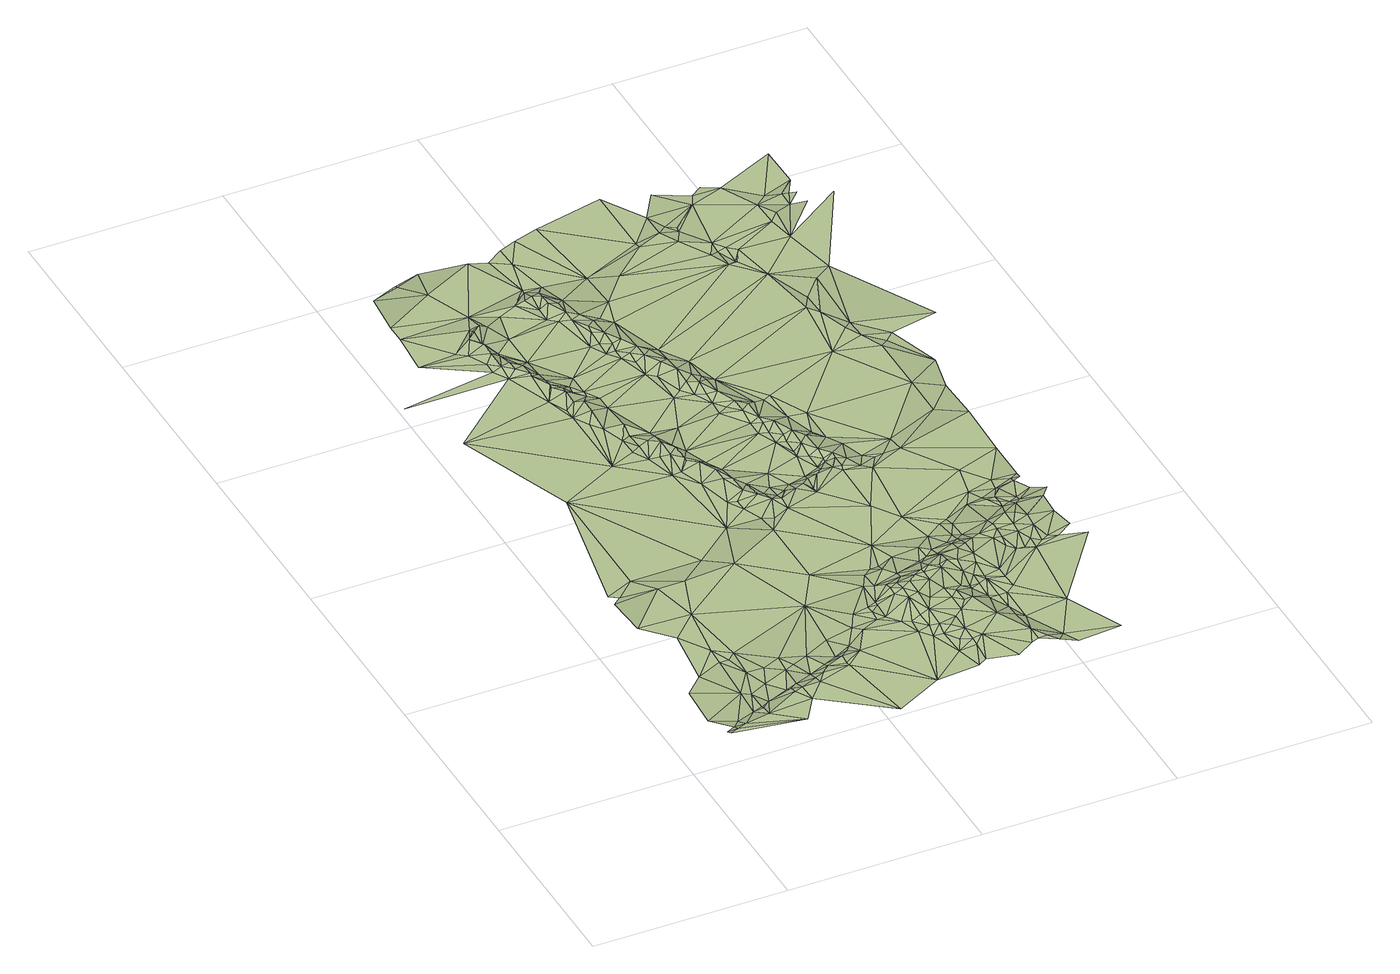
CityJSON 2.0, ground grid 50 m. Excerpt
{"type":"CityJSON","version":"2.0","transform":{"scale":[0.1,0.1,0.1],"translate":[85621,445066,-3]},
"CityObjects":{
"terrain1":{"type":"TINRelief","geometry":[{"type":"CompositeSurface","lod":"1","boundaries":[[[0,1,2]],[[2,1,3]],[[4,3,5]],[[1,6,3]],[[3,6,5]],[[7,8,4]],[[7,4,5]],[[9,1,0]],[[5,6,10]],[[9,6,1]],[[7,11,8]],[[12,10,6]],[[7,5,10]],[[9,12,6]],[[13,10,12]],[[14,10,13]],[[7,15,11]],[[16,7,10]],[[16,10,14]],[[17,13,12]],[[17,14,13]],[[18,11,19]],[[19,11,15]],[[17,16,14]],[[16,20,7]],[[20,15,7]],[[21,17,12]],[[22,23,24]],[[25,22,18]],[[26,16,17]],[[27,12,9]],[[28,19,15]],[[28,15,20]],[[26,20,16]],[[29,30,31]],[[30,24,23]],[[27,21,12]],[[32,19,28]],[[25,18,19]],[[33,26,17]],[[32,28,20]],[[25,23,22]],[[21,34,17]],[[33,17,34]],[[26,35,20]],[[25,19,32]],[[32,20,35]],[[30,23,31]],[[36,34,21]],[[37,26,33]],[[36,21,27]],[[38,33,34]],[[29,31,39]],[[37,35,26]],[[38,34,36]],[[32,35,40]],[[37,33,38]],[[36,27,41]],[[37,40,35]],[[38,36,42]],[[43,31,23]],[[25,43,23]],[[37,38,44]],[[36,41,42]],[[38,42,44]],[[37,45,40]],[[37,44,45]],[[46,41,27]],[[41,47,42]],[[25,32,48]],[[42,47,44]],[[49,40,45]],[[50,31,43]],[[49,45,44]],[[48,32,40]],[[50,39,31]],[[44,47,51]],[[41,52,47]],[[53,49,44]],[[53,44,51]],[[54,43,25]],[[46,52,41]],[[47,52,51]],[[48,40,49]],[[53,55,49]],[[53,51,56]],[[51,52,57]],[[51,57,56]],[[58,59,39]],[[53,56,55]],[[54,25,48]],[[49,55,60]],[[50,43,54]],[[52,61,57]],[[55,56,62]],[[48,49,60]],[[57,61,56]],[[46,63,52]],[[55,64,60]],[[56,61,62]],[[55,62,64]],[[50,65,39]],[[62,61,64]],[[52,63,61]],[[66,60,64]],[[66,48,60]],[[58,67,59]],[[50,54,65]],[[64,61,68]],[[69,70,71]],[[58,39,72]],[[69,59,73]],[[67,73,59]],[[74,75,76]],[[66,64,68]],[[65,72,39]],[[77,54,48]],[[66,78,48]],[[76,75,79]],[[80,79,75]],[[70,80,75]],[[61,63,81]],[[61,81,68]],[[66,68,82]],[[66,82,78]],[[54,83,65]],[[48,78,84]],[[77,83,54]],[[85,86,74]],[[77,48,84]],[[74,76,87]],[[58,88,67]],[[89,78,82]],[[90,82,68]],[[91,76,79]],[[92,78,89]],[[58,93,88]],[[58,94,95]],[[58,95,96]],[[97,80,70]],[[69,97,70]],[[58,72,94]],[[58,96,93]],[[98,99,86]],[[100,79,80]],[[90,68,81]],[[101,89,82]],[[67,102,73]],[[97,100,80]],[[84,78,92]],[[81,63,103]],[[69,104,97]],[[69,73,105]],[[106,91,79]],[[100,106,79]],[[90,101,82]],[[107,103,63]],[[107,63,108]],[[109,92,89]],[[87,76,91]],[[65,110,72]],[[69,111,104]],[[112,102,67]],[[109,89,101]],[[104,113,97]],[[69,105,111]],[[114,67,88]],[[115,73,102]],[[85,74,87]],[[116,100,97]],[[117,105,73]],[[65,118,110]],[[119,117,73]],[[120,92,109]],[[65,121,118]],[[113,116,97]],[[94,122,95]],[[93,114,88]],[[115,119,73]],[[65,83,123]],[[122,96,95]],[[124,91,106]],[[115,102,112]],[[72,125,94]],[[126,113,104]],[[127,112,67]],[[65,123,121]],[[84,92,120]],[[128,106,100]],[[111,126,104]],[[124,129,91]],[[114,127,67]],[[98,86,85]],[[117,130,105]],[[128,100,116]],[[99,131,132]],[[128,124,106]],[[133,91,129]],[[134,90,81]],[[135,93,96]],[[136,111,105]],[[137,116,113]],[[110,138,72]],[[122,139,96]],[[140,109,101]],[[126,137,113]],[[136,105,130]],[[141,117,119]],[[142,122,94]],[[77,84,143]],[[87,91,133]],[[98,131,99]],[[144,125,72]],[[138,144,72]],[[136,126,111]],[[90,145,101]],[[115,141,119]],[[140,120,109]],[[139,135,96]],[[146,94,125]],[[134,81,147]],[[147,81,103]],[[142,139,122]],[[84,120,148]],[[149,130,117]],[[150,129,124]],[[151,128,116]],[[93,152,114]],[[151,116,137]],[[146,142,94]],[[153,118,121]],[[115,112,154]],[[151,137,126]],[[134,145,90]],[[149,117,141]],[[150,133,129]],[[115,155,141]],[[107,156,103]],[[136,151,126]],[[154,112,127]],[[140,101,145]],[[135,152,93]],[[150,87,133]],[[157,124,128]],[[134,147,158]],[[110,159,138]],[[110,118,160]],[[144,146,125]],[[161,144,138]],[[77,143,162]],[[123,83,163]],[[114,152,127]],[[140,164,120]],[[148,120,165]],[[147,103,166]],[[107,108,167]],[[168,161,138]],[[103,156,166]],[[169,139,142]],[[120,164,165]],[[107,170,156]],[[115,154,155]],[[153,171,118]],[[155,149,141]],[[143,84,148]],[[172,150,124]],[[173,136,130]],[[134,158,145]],[[159,168,138]],[[174,135,139]],[[175,167,108]],[[77,176,83]],[[157,128,151]],[[146,169,142]],[[85,87,150]],[[147,177,158]],[[153,121,178]],[[107,179,170]],[[118,171,160]],[[173,130,149]],[[157,172,124]],[[180,146,144]],[[161,180,144]],[[174,139,169]],[[147,166,177]],[[173,151,136]],[[107,167,179]],[[121,123,181]],[[182,154,127]],[[110,160,183]],[[184,149,155]],[[110,183,159]],[[156,185,166]],[[182,127,152]],[[184,155,154]],[[174,152,135]],[[140,186,164]],[[158,177,145]],[[156,170,187]],[[83,188,163]],[[189,132,131]],[[140,145,186]],[[190,169,146]],[[123,163,181]],[[153,178,171]],[[85,150,172]],[[191,161,168]],[[180,190,146]],[[156,187,185]],[[165,164,192]],[[98,189,131]],[[182,184,154]],[[159,191,168]],[[193,180,161]],[[164,186,192]],[[170,179,187]],[[173,149,184]],[[143,148,194]],[[77,162,176]],[[121,181,178]],[[175,195,167]],[[160,171,196]],[[197,148,165]],[[145,177,198]],[[166,199,177]],[[166,185,199]],[[160,196,183]],[[145,198,186]],[[193,190,180]],[[193,161,191]],[[167,195,179]],[[159,183,200]],[[179,195,187]],[[201,195,175]],[[185,187,199]],[[186,202,192]],[[196,171,203]],[[178,203,171]],[[143,194,162]],[[197,165,192]],[[188,181,163]],[[159,200,191]],[[186,198,202]],[[177,204,198]],[[183,196,200]],[[85,172,205]],[[206,174,169]],[[194,148,207]],[[206,169,190]],[[157,205,172]],[[197,207,148]],[[83,176,188]],[[178,181,208]],[[178,208,203]],[[177,199,209]],[[193,206,190]],[[162,194,210]],[[192,202,211]],[[187,209,199]],[[177,212,204]],[[188,213,181]],[[197,192,211]],[[214,202,198]],[[215,208,181]],[[214,198,204]],[[215,181,213]],[[173,216,151]],[[177,209,212]],[[157,151,217]],[[98,85,218]],[[208,219,203]],[[174,220,152]],[[196,221,200]],[[196,203,221]],[[176,162,210]],[[222,187,195]],[[201,223,195]],[[214,211,202]],[[85,205,224]],[[182,152,225]],[[215,219,208]],[[182,225,184]],[[194,226,210]],[[173,184,227]],[[197,228,207]],[[215,213,229]],[[188,230,213]],[[194,207,226]],[[98,218,189]],[[222,209,187]],[[197,211,228]],[[214,204,231]],[[204,212,231]],[[157,232,205]],[[203,219,221]],[[215,233,219]],[[214,234,211]],[[206,220,174]],[[215,229,233]],[[230,229,213]],[[211,234,228]],[[176,210,226]],[[209,235,212]],[[193,191,236]],[[195,223,237]],[[191,200,236]],[[238,207,228]],[[233,229,230]],[[217,151,216]],[[212,239,231]],[[233,240,219]],[[209,241,235]],[[207,242,226]],[[212,235,239]],[[222,195,237]],[[193,243,206]],[[188,244,230]],[[234,245,228]],[[85,224,246]],[[214,247,234]],[[240,221,219]],[[214,231,247]],[[222,241,209]],[[157,217,232]],[[233,230,240]],[[238,242,207]],[[224,205,232]],[[173,248,216]],[[225,152,220]],[[235,241,239]],[[238,228,245]],[[227,184,225]],[[234,247,245]],[[231,239,249]],[[173,227,248]],[[85,246,218]],[[188,176,250]],[[230,251,240]],[[237,223,252]],[[200,221,253]],[[231,249,247]],[[254,176,226]],[[230,244,251]],[[245,247,255]],[[239,241,256]],[[188,250,244]],[[240,257,221]],[[254,226,242]],[[224,258,259]],[[239,256,249]],[[222,260,241]],[[224,232,258]],[[261,237,252]],[[240,251,262]],[[238,245,263]],[[238,264,242]],[[222,237,265]],[[244,266,251]],[[224,259,267]],[[263,245,255]],[[206,268,220]],[[193,269,243]],[[247,270,255]],[[261,252,271]],[[251,266,262]],[[272,247,249]],[[241,273,256]],[[240,262,257]],[[193,236,269]],[[241,260,273]],[[274,259,258]],[[249,256,275]],[[222,265,276]],[[200,253,236]],[[238,263,264]],[[254,242,264]],[[222,276,260]],[[277,216,248]],[[224,267,246]],[[278,258,232]],[[217,216,279]],[[272,249,275]],[[244,280,266]],[[206,243,268]],[[272,270,247]],[[263,255,270]],[[267,259,274]],[[217,281,232]],[[282,265,237]],[[283,216,277]],[[261,284,237]],[[266,280,262]],[[254,285,176]],[[257,286,221]],[[283,279,216]],[[248,227,287]],[[281,278,232]],[[274,258,288]],[[225,220,289]],[[277,248,290]],[[256,291,275]],[[288,258,278]],[[264,263,292]],[[248,287,290]],[[256,273,291]],[[261,271,284]],[[217,279,281]],[[262,280,257]],[[227,225,293]],[[282,276,265]],[[282,237,284]],[[254,264,294]],[[220,295,289]],[[296,273,260]],[[263,270,297]],[[272,297,270]],[[264,292,294]],[[276,296,260]],[[272,275,298]],[[267,274,299]],[[287,227,300]],[[176,301,250]],[[218,246,302]],[[283,303,279]],[[220,304,295]],[[283,277,305]],[[286,253,221]],[[227,293,300]],[[274,288,299]],[[275,291,298]],[[277,290,305]],[[293,225,306]],[[176,285,301]],[[281,307,278]],[[288,278,307]],[[283,305,303]],[[308,281,279]],[[220,268,304]],[[244,309,280]],[[225,289,310]],[[280,311,257]],[[290,287,312]],[[313,291,273]],[[282,314,276]],[[313,273,296]],[[263,315,292]],[[316,284,271]],[[317,279,303]],[[293,306,300]],[[263,297,315]],[[276,314,296]],[[267,318,246]],[[287,300,319]],[[305,290,312]],[[272,320,297]],[[225,310,306]],[[254,294,285]],[[267,299,318]],[[317,308,279]],[[295,321,289]],[[313,298,291]],[[305,317,303]],[[304,322,295]],[[272,298,320]],[[288,323,299]],[[292,324,294]],[[287,319,312]],[[323,307,281]],[[325,286,257]],[[288,307,323]],[[325,257,311]],[[244,250,326]],[[308,323,281]],[[300,306,319]],[[302,246,327]],[[313,296,314]],[[328,268,243]],[[268,329,304]],[[295,322,321]],[[330,298,313]],[[289,321,310]],[[292,315,324]],[[280,309,311]],[[244,326,309]],[[320,298,330]],[[318,299,323]],[[331,322,304]],[[246,318,327]],[[315,297,332]],[[329,331,304]],[[328,243,333]],[[269,333,243]],[[297,320,332]],[[334,253,286]],[[253,335,236]],[[285,294,336]],[[294,324,336]],[[305,312,337]],[[338,308,317]],[[319,306,339]],[[340,329,268]],[[341,269,236]],[[306,310,342]],[[305,337,317]],[[343,286,325]],[[334,344,253]],[[328,345,268]],[[313,314,346]],[[335,341,236]],[[312,319,337]],[[321,322,347]],[[325,311,348]],[[331,347,322]],[[340,331,329]],[[306,342,339]],[[349,335,253]],[[334,286,350]],[[302,327,351]],[[310,321,342]],[[330,313,352]],[[340,268,345]],[[282,284,353]],[[349,253,344]],[[354,333,269]],[[309,348,311]],[[328,333,345]],[[324,315,355]],[[341,354,269]],[[350,286,343]],[[282,353,314]],[[315,332,355]],[[334,350,344]],[[343,325,356]],[[320,330,357]],[[338,317,337]],[[319,339,358]],[[313,346,352]],[[325,348,356]],[[359,341,335]],[[340,360,331]],[[324,361,336]],[[349,359,335]],[[332,320,357]],[[308,362,323]],[[331,363,347]],[[324,355,364]],[[337,319,358]],[[359,354,341]],[[285,336,365]],[[366,333,354]],[[339,342,358]],[[330,352,357]],[[366,345,333]],[[367,284,316]],[[349,344,368]],[[324,364,361]],[[360,363,331]],[[350,343,369]],[[301,285,370]],[[338,362,308]],[[343,356,369]],[[368,344,350]],[[309,371,348]],[[309,326,372]],[[321,347,373]],[[342,321,373]],[[250,301,374]],[[355,332,375]],[[309,372,371]],[[349,368,359]],[[353,346,314]],[[336,361,365]],[[340,345,376]],[[340,377,360]],[[348,378,356]],[[364,355,375]],[[250,374,326]],[[285,365,370]],[[318,323,379]],[[347,363,373]],[[358,342,373]],[[369,356,378]],[[350,369,380]],[[364,375,361]],[[348,371,378]],[[366,354,376]],[[368,350,380]],[[366,376,345]],[[377,363,360]],[[351,327,381]],[[327,318,379]],[[338,337,362]],[[340,376,377]],[[382,354,359]],[[372,383,371]],[[384,332,357]],[[326,385,372]],[[361,386,365]],[[377,373,363]],[[361,375,386]],[[384,375,332]],[[301,370,387]],[[378,371,383]],[[368,382,359]],[[367,353,284]],[[388,376,354]],[[385,383,372]],[[368,380,389]],[[390,370,365]],[[390,365,386]],[[369,391,380]],[[379,323,362]],[[386,375,392]],[[388,354,382]],[[369,378,393]],[[352,394,357]],[[326,374,385]],[[327,379,381]],[[388,377,376]],[[368,389,382]],[[384,392,375]],[[389,380,395]],[[378,383,393]],[[396,352,346]],[[390,387,370]],[[395,380,391]],[[384,357,397]],[[369,393,391]],[[388,398,377]],[[385,399,383]],[[389,395,391]],[[397,357,394]],[[396,346,353]],[[386,392,400]],[[390,386,400]],[[388,382,398]],[[393,383,399]],[[384,401,392]],[[301,387,402]],[[382,389,403]],[[385,374,404]],[[384,397,405]],[[389,391,403]],[[385,404,399]],[[384,405,401]],[[382,403,398]],[[392,401,406]],[[390,407,387]],[[396,394,352]],[[392,406,400]],[[405,397,394]],[[381,379,408]],[[301,409,374]],[[379,362,410]],[[374,411,404]],[[390,400,407]],[[405,412,401]],[[399,404,411]],[[405,394,412]],[[401,413,406]],[[391,393,414]],[[393,399,414]],[[412,394,415]],[[403,391,414]],[[374,416,411]],[[396,415,394]],[[402,387,407]],[[406,417,400]],[[401,412,413]],[[301,402,409]],[[337,358,418]],[[399,411,414]],[[406,413,417]],[[412,415,419]],[[419,415,396]],[[377,398,420]],[[337,418,362]],[[421,407,400]],[[374,409,416]],[[412,422,413]],[[377,423,373]],[[421,400,417]],[[358,373,424]],[[419,396,425]],[[412,419,422]],[[413,426,417]],[[427,396,353]],[[416,414,411]],[[408,379,428]],[[379,410,429]],[[430,402,407]],[[430,407,431]],[[398,403,420]],[[413,432,426]],[[421,431,407]],[[419,425,422]],[[413,422,432]],[[433,425,396]],[[434,417,426]],[[422,425,435]],[[434,421,417]],[[430,431,436]],[[437,431,421]],[[434,426,432]],[[410,362,418]],[[436,431,437]],[[435,425,433]],[[430,438,402]],[[439,437,421]],[[379,429,428]],[[434,439,421]],[[436,437,439]],[[430,436,438]],[[440,432,422]],[[440,422,435]],[[427,433,396]],[[441,409,402]],[[441,402,438]],[[442,439,434]],[[436,439,443]],[[403,414,444]],[[445,434,432]],[[436,446,438]],[[436,443,446]],[[447,435,433]],[[443,439,442]],[[416,448,414]],[[445,442,434]],[[408,428,449]],[[440,445,432]],[[447,440,435]],[[450,416,409]],[[377,420,423]],[[446,451,438]],[[410,452,429]],[[446,443,451]],[[453,443,442]],[[441,438,454]],[[403,444,420]],[[358,424,418]],[[454,438,451]],[[445,455,442]],[[441,450,409]],[[453,451,443]],[[453,442,455]],[[373,423,424]],[[456,441,454]],[[410,457,452]],[[429,458,428]],[[459,454,451]],[[410,418,457]],[[414,448,444]],[[416,460,448]],[[456,450,441]],[[456,454,459]],[[450,460,416]],[[429,452,458]],[[449,428,461]],[[428,458,461]],[[461,458,462]],[[458,452,463]],[[458,463,462]],[[452,457,464]],[[420,444,465]],[[420,466,423]],[[452,464,463]],[[462,463,467]],[[420,468,466]],[[457,418,469]],[[420,470,468]],[[444,448,471]],[[420,465,470]],[[464,457,469]],[[469,418,472]],[[471,448,460]],[[418,473,472]],[[424,473,418]],[[461,462,474]],[[475,469,472]],[[464,469,475]],[[462,467,474]],[[476,472,473]],[[477,423,466]],[[467,463,474]],[[424,423,477]],[[475,472,476]],[[476,473,424]],[[478,466,468]],[[463,464,474]],[[461,474,479]],[[478,468,470]],[[465,444,480]],[[444,471,480]],[[465,481,470]],[[477,466,482]],[[478,482,466]],[[483,478,470]],[[424,477,482]],[[481,483,470]],[[465,480,481]],[[464,475,484]],[[479,474,485]],[[476,424,486]],[[475,476,484]],[[481,480,483]],[[474,464,487]],[[424,482,488]],[[478,488,482]],[[424,488,486]],[[489,478,483]],[[474,490,485]],[[464,484,487]],[[484,476,486]],[[491,485,490]],[[489,488,478]],[[474,487,490]],[[484,486,492]],[[487,484,492]],[[487,493,490]],[[492,486,494]],[[487,492,494]],[[487,495,493]],[[496,486,488]],[[487,494,495]],[[494,486,497]],[[490,493,498]],[[495,494,499]],[[493,495,500]],[[499,494,501]],[[500,495,499]],[[498,493,500]]]}]}
},
"vertices":[
[141,90,15],[163,100,15],[141,110,5],[163,120,6],[120,170,3],[181,140,2],[188,110,14],[232,230,7],[119,270,17],[322,60,17],[231,160,1],[164,310,23],[253,120,15],[253,150,11],[253,160,7],[231,340,23],[254,220,3],[280,180,1],[186,470,21],[233,390,23],[276,290,13],[343,170,16],[118,540,24],[227,660,23],[117,660,13],[255,540,20],[300,240,5],[367,130,16],[255,340,23],[115,690,16],[139,680,12],[185,720,17],[276,360,23],[335,200,3],[343,190,12],[321,290,12],[366,180,16],[367,270,4],[365,210,6],[187,1060,18],[367,310,12],[412,180,16],[411,200,14],[296,660,24],[411,230,3],[391,280,5],[532,0,19],[434,210,16],[503,450,24],[434,300,3],[368,720,19],[456,230,14],[501,210,15],[456,250,4],[429,670,24],[494,270,1],[502,250,14],[500,220,15],[342,1140,18],[73,1370,18],[500,330,6],[547,250,16],[524,270,8],[659,70,15],[539,290,4],[475,810,18],[571,340,12],[342,1350,18],[591,320,15],[275,1550,18],[253,1590,18],[8,1550,18],[453,1050,17],[319,1430,18],[117,1800,16],[107,1680,19],[206,1690,18],[568,560,20],[593,380,18],[229,1670,20],[252,1620,21],[703,260,14],[635,340,17],[567,750,23],[658,460,24],[297,1810,16],[117,1850,16],[275,1760,19],[365,1310,18],[637,370,18],[683,310,15],[251,1710,33],[636,390,18],[387,1280,18],[431,1130,17],[410,1170,17],[408,1220,17],[275,1590,28],[251,1930,15],[136,1980,1],[274,1640,32],[658,340,17],[342,1380,18],[726,230,13],[297,1560,33],[318,1520,33],[273,1680,33],[754,150,14],[772,80,14],[660,390,17],[499,990,18],[320,1530,34],[364,1390,31],[296,1590,33],[387,1340,32],[363,1430,34],[295,1640,18],[342,1470,34],[522,900,17],[341,1460,33],[660,400,17],[544,860,17],[431,1180,21],[566,810,17],[274,1690,22],[455,1120,22],[320,1570,30],[387,1380,33],[296,1650,17],[273,1730,33],[339,1490,33],[206,2000,5],[207,2010,1],[274,1740,29],[705,300,15],[430,1260,33],[342,1530,23],[318,1590,22],[476,1050,20],[430,1230,18],[704,390,34],[365,1450,31],[453,1180,31],[680,500,22],[477,1110,30],[727,360,39],[476,1160,34],[731,260,21],[681,450,25],[387,1460,19],[296,1750,33],[342,1590,18],[432,1350,18],[543,890,20],[408,1410,18],[385,1440,19],[749,220,20],[342,1690,17],[727,300,26],[522,1050,33],[545,970,32],[500,1080,33],[704,520,19],[589,790,22],[703,410,38],[703,430,36],[751,250,28],[795,140,26],[499,1070,32],[474,1190,30],[771,180,23],[566,910,32],[317,1750,21],[410,1490,17],[477,1220,18],[794,90,18],[746,600,21],[749,300,36],[590,880,33],[794,160,30],[499,1130,31],[612,850,32],[431,1390,19],[545,1010,31],[410,1430,18],[771,230,32],[726,390,44],[793,200,35],[634,810,24],[273,2030,1],[500,1150,23],[544,1060,18],[725,420,41],[522,1120,18],[726,500,26],[818,160,36],[565,960,32],[749,450,30],[751,360,45],[794,250,35],[566,1020,18],[860,50,36],[749,400,50],[590,940,22],[771,340,36],[363,1780,16],[544,1210,17],[749,470,25],[611,890,20],[818,270,35],[726,520,20],[772,420,49],[817,320,36],[633,840,33],[794,390,49],[635,870,21],[499,1580,18],[476,1700,19],[387,2000,14],[634,910,17],[587,1320,17],[655,960,17],[885,220,36],[907,80,36],[407,1790,27],[567,1430,17],[770,540,19],[544,1510,18],[793,430,49],[656,870,28],[678,860,33],[816,360,35],[455,1720,17],[657,880,21],[794,420,49],[840,300,35],[703,1110,17],[929,130,36],[815,480,30],[839,340,36],[680,900,17],[861,300,36],[815,490,25],[656,1220,17],[723,840,22],[815,440,49],[455,1850,16],[839,420,49],[521,1540,18],[860,360,28],[813,740,19],[702,870,33],[928,90,36],[724,1060,17],[838,540,25],[839,430,49],[883,350,20],[725,910,19],[455,1760,20],[432,1790,32],[905,300,19],[952,90,36],[724,890,27],[862,470,45],[839,500,25],[928,210,25],[720,850,25],[453,1840,15],[657,1260,19],[702,1150,19],[863,440,49],[974,70,31],[884,400,36],[905,310,19],[455,1800,32],[883,360,20],[930,250,19],[522,1580,20],[477,1760,32],[500,1680,30],[746,890,33],[499,1710,33],[950,200,19],[520,1620,27],[998,100,19],[881,580,17],[744,990,17],[543,1540,19],[476,1790,33],[589,1410,18],[545,1560,27],[908,360,19],[862,490,33],[567,1480,19],[862,520,25],[612,1340,17],[928,300,19],[885,430,48],[906,390,26],[477,1810,28],[566,1510,27],[859,670,19],[432,1980,16],[522,1640,32],[635,1310,18],[544,1600,33],[589,1480,33],[499,1750,30],[523,1690,31],[792,900,32],[612,1440,33],[768,910,27],[567,1560,33],[930,370,19],[951,300,19],[906,470,48],[1018,60,19],[545,1660,27],[500,1840,16],[589,1520,32],[928,420,35],[634,1400,33],[634,1350,29],[519,1770,19],[906,500,41],[769,930,18],[813,890,23],[477,1950,16],[678,1230,21],[656,1290,26],[930,380,20],[657,1330,33],[931,440,46],[702,1190,30],[746,1010,17],[725,1100,20],[906,530,25],[589,1640,20],[566,1670,19],[612,1500,28],[680,1280,33],[724,1130,28],[634,1450,27],[769,980,18],[746,1050,20],[701,1230,33],[975,320,19],[657,1370,30],[791,940,20],[747,1070,27],[769,1020,29],[476,2010,16],[974,360,18],[1065,220,19],[723,1150,31],[930,480,49],[792,950,23],[973,390,19],[635,1500,19],[747,1120,33],[680,1340,27],[929,520,34],[612,1720,19],[677,1360,25],[929,500,42],[929,550,25],[725,1210,29],[1132,70,19],[769,1070,33],[792,980,32],[926,610,18],[813,930,32],[815,900,29],[679,1430,19],[880,870,22],[953,490,49],[746,1220,20],[702,1340,19],[815,950,33],[610,1830,14],[791,1040,31],[522,2030,15],[792,1140,18],[837,920,30],[996,470,48],[859,890,21],[950,540,26],[949,620,17],[770,1220,18],[815,1060,19],[950,590,24],[837,1030,17],[975,500,48],[860,990,18],[1041,440,24],[814,1050,21],[1088,430,19],[1019,450,33],[790,1230,18],[881,930,16],[1020,550,37],[1020,500,48],[1039,690,20],[837,1130,19],[905,910,17],[1018,470,45],[1020,520,48],[1015,650,18],[587,2050,16],[1059,780,17],[680,1800,18],[927,910,20],[1064,480,40],[1063,500,48],[969,960,16],[1063,440,21],[970,910,22],[1065,550,46],[927,1730,19],[1087,460,25],[994,1320,20],[1083,600,24],[1109,490,37],[1015,1500,20],[993,1660,17],[1111,450,19],[1086,540,48],[1221,430,19],[770,1900,15],[769,1880,19],[1059,660,16],[1062,640,25],[1108,520,47],[1155,450,19],[1107,580,40],[1131,460,19],[1083,640,25],[1085,620,24],[1103,680,16],[1106,610,25],[1176,520,36],[1106,710,20],[1127,600,31],[1128,620,24],[1107,1130,20],[1173,570,47],[1107,670,22],[1198,480,18],[1108,1020,15],[769,2090,16],[1174,820,17],[1151,680,24],[860,1860,19],[1172,640,24],[1152,700,16],[1197,600,44],[1173,710,17],[905,1780,19],[835,1910,19],[1171,690,23],[1175,970,21],[837,1980,15],[859,1930,15],[881,1900,15],[926,1820,20],[1107,1290,20],[1036,1470,20],[882,1910,18],[1061,1390,20],[927,1790,14],[1083,1350,19],[1175,1090,16],[948,1740,14],[948,1730,19],[949,1970,22],[948,1790,21],[971,1770,21],[1038,1540,14],[1083,1410,15],[882,2050,20],[1196,1190,16],[1129,1310,14],[1085,1590,22],[1152,1330,17],[1085,1830,24],[964,2000,24],[1099,1760,23],[1082,1900,26],[1130,1620,22],[1274,1350,22],[1037,2000,23],[994,2020,25],[1107,1850,30],[1114,1930,22],[1151,1870,25],[1150,1910,29],[1264,1870,26],[1196,1870,21],[1192,2070,25],[1168,1910,26],[1196,1960,22],[1184,1900,31]
]}
